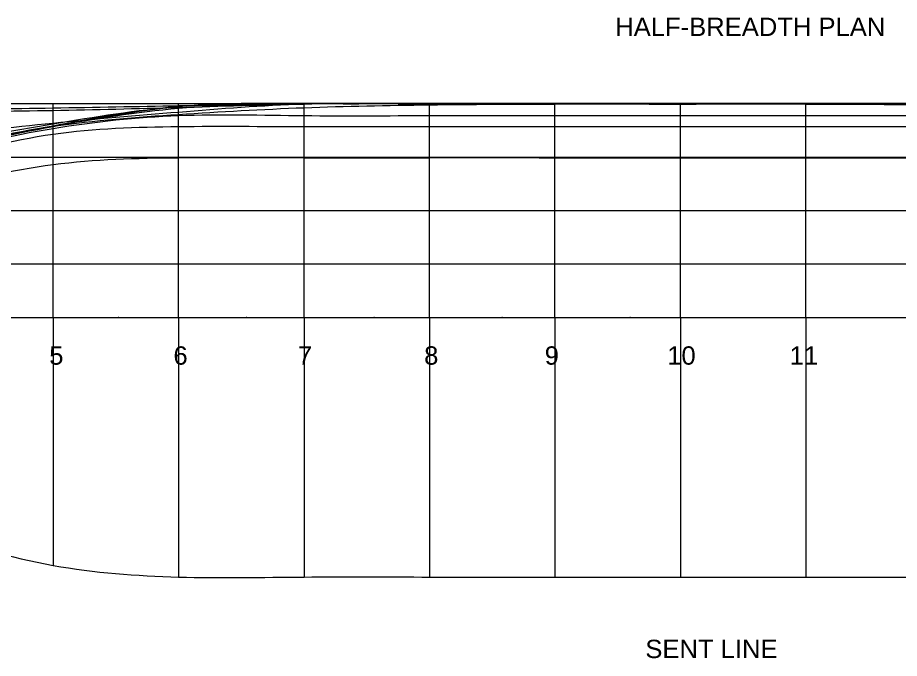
# Model space of a CAD drawing. Header units: inches. Extents: x 2352 to 5451, y 15 to 423.
# Drawn here: x 5026.05 to 5074.19, y 182.26 to 217.21 of the extents above; entities that cross this region are included whole.
import ezdxf

# ---------------------------------------------------------------- set-up
doc = ezdxf.new("R2010")
doc.units = ezdxf.units.IN
doc.header["$MEASUREMENT"] = 0
for name, color, linetype in [('GBPD21', 7, 'Continuous'), ('SentLine', 7, 'Continuous'), ('WL0', 7, 'Continuous'), ('WL0.5', 7, 'Continuous'), ('WL1', 7, 'Continuous'), ('WL2', 7, 'Continuous'), ('WL3', 7, 'Continuous'), ('WL4', 7, 'Continuous'), ('WL5', 7, 'Continuous'), ('WL6', 7, 'Continuous'), ('WL6.4', 7, 'Continuous'), ('WL7', 7, 'Continuous'), ('WL8', 7, 'Continuous'), ('WL9', 7, 'Continuous')]:
    doc.layers.add(name, color=color, linetype=linetype)
doc.styles.get("Standard").update_dxf_attribs({"font": 'arial.ttf'})

msp = doc.modelspace()

# ---------------------------------------------------------------- linework, layer by layer
at = {"lineweight": 5}
for p, q in [((4988.25514, 212.52347), (5132.53714, 212.52347)), ((5027.98514, 200.8625), (5027.98514, 212.52347)), ((5034.83514, 200.8625), (5034.83514, 212.52347)), ((5041.68514, 200.8625), (5041.68514, 212.52347)), ((5041.68514, 200.8625), (5041.68514, 212.4995)), ((5048.53514, 200.8625), (5048.53514, 212.52347)), ((5048.53514, 200.8625), (5048.53514, 212.4995)), ((5048.53514, 200.8625), (5048.53514, 212.4565)), ((5055.38514, 200.8625), (5055.38514, 212.52347)), ((5055.38514, 200.8625), (5055.38514, 212.4995)), ((5055.38514, 200.8625), (5055.38514, 212.4995)), ((5062.23514, 200.8625), (5062.23514, 212.52347)), ((5062.23514, 200.8625), (5062.23514, 212.4995)), ((5062.23514, 200.8625), (5062.23514, 212.4995)), ((5069.08514, 200.8625), (5069.08514, 212.52347)), ((5069.08514, 200.8625), (5069.08514, 212.4995)), ((5069.08514, 200.8625), (5069.08514, 212.4995)), ((5041.68514, 200.8625), (5041.68514, 212.2985)), ((4988.25514, 209.60823), (5132.53714, 209.60823)), ((4988.25514, 206.69299), (5132.53714, 206.69299)), ((4988.25514, 203.77774), (5132.53714, 203.77774)), ((4990.99514, 200.8625), (5130.73514, 200.8625))]:
    msp.add_line(p, q, dxfattribs=at)
at = {"color": 1, "lineweight": 5}
msp.add_spline([(4988.25514, 200.8625), (4988.25514, 201.4625), (4990.99514, 203.4625), (4993.73514, 204.49429), (5000.58514, 206.54892), (5007.43514, 208.2625), (5014.28514, 209.61785), (5021.13514, 210.67998), (5027.98514, 211.4625), (5034.83514, 212.0625), (5041.68514, 212.4995), (5048.53514, 212.4995), (5055.38505, 212.50732), (5062.23514, 212.4995), (5069.08548, 212.50926), (5075.93514, 212.4995), (5082.78514, 212.4995), (5089.63514, 211.8625), (5096.48514, 211.0625), (5103.33514, 209.9625), (5110.18514, 208.4625), (5117.03514, 206.4625), (5123.88514, 204.15196), (5129.53245, 202.09659), (5130.69514, 201.3023), (5130.73514, 200.8625)], degree=3, dxfattribs=at)
at = {"color": 5, "lineweight": 5}
msp.add_spline([(4988.25514, 210.3425), (4990.99514, 210.79073), (4993.73514, 211.09428), (5000.58514, 211.588), (5007.43514, 211.78728), (5014.28514, 211.9527), (5021.13514, 212.06966), (5027.98514, 212.15424), (5034.83514, 212.31572), (5041.68514, 212.52347)], degree=3, dxfattribs=at)
at = {"color": 6, "lineweight": 5}
msp.add_spline([(4988.25514, 200.8625), (4990.99514, 201.2475), (4993.73514, 201.6535), (5007.43514, 205.4145), (5014.28514, 207.6915), (5021.13514, 209.8375), (5027.98514, 211.2865), (5034.83514, 211.9335), (5041.68514, 212.2985), (5048.53514, 212.4565), (5055.38514, 212.4995), (5062.23514, 212.4995), (5069.08514, 212.4995), (5075.93514, 212.4575), (5082.78514, 212.2825), (5089.63514, 211.6755), (5096.48514, 210.5845), (5103.33514, 208.6395), (5110.18514, 206.4515), (5117.03514, 203.8925), (5123.88514, 201.9635), (5130.73514, 200.8625)], degree=3, dxfattribs=at)
at = {"lineweight": 5}
for p in [(5027.98514, 200.8625), (5031.54714, 200.8625), (5034.83514, 200.8625), (5038.53414, 200.8625), (5041.68514, 200.8625), (5045.52114, 200.8625), (5048.53514, 200.8625), (5052.50814, 200.8625), (5055.38514, 200.8625), (5059.49514, 200.8625)]:
    msp.add_point(p, dxfattribs=at)
at = {"layer": 'GBPD21', "lineweight": 5}
msp.add_spline([(5041.68514, 212.52347), (5027.98514, 212.26886), (5021.13514, 212.25278), (5020.01514, 212.26886), (5019.45514, 212.25278), (5018.89514, 212.25278), (5018.33514, 212.26886)], degree=3, dxfattribs=at)
at = {"layer": 'SentLine', "color": 5, "lineweight": 5}
for p, q in [((5027.98514, 200.8625), (5027.98514, 187.3348)), ((5034.83514, 200.8625), (5034.83514, 186.6987)), ((5041.68514, 200.8625), (5041.68514, 186.6987)), ((5048.53514, 200.8625), (5048.53514, 186.6987)), ((5055.38514, 200.8625), (5055.38514, 186.6987)), ((5062.23514, 200.8625), (5062.23514, 186.6987)), ((5069.08514, 200.8625), (5069.08514, 186.6987))]:
    msp.add_line(p, q, dxfattribs=at)
msp.add_spline([(4993.73514, 198.2003), (5000.58514, 197.139), (5007.43514, 194.8382), (5021.13514, 189.2109), (5027.98514, 187.3348), (5034.83514, 186.6987), (5041.68514, 186.6987), (5048.53514, 186.6987), (5055.38514, 186.6987), (5062.23514, 186.6987), (5069.08514, 186.6987), (5075.93514, 186.6987), (5082.78514, 186.6987), (5089.63514, 186.9919), (5096.48514, 188.5572), (5103.33514, 190.8659), (5110.18514, 193.5564), (5117.03514, 196.4644), (5123.88514, 198.677), (5130.73514, 200.8625)], degree=3, dxfattribs=at)
at = {"layer": 'WL0', "lineweight": 5}
msp.add_spline([(5000.58514, 200.8625), (5007.43514, 203.0878), (5014.28514, 205.4143), (5021.13514, 207.6918), (5027.98514, 209.19772), (5034.83514, 209.5725), (5041.68514, 209.5725), (5048.53514, 209.5725), (5055.38514, 209.5725), (5062.23514, 209.5725), (5069.08514, 209.5725), (5075.93514, 209.5725), (5082.78514, 209.5725), (5089.63514, 209.46435), (5096.48514, 208.6398), (5103.33514, 206.4519), (5110.18514, 203.8921), (5117.03514, 201.9636), (5123.88514, 200.8625)], degree=3, dxfattribs=at)
at = {"layer": 'WL0.5', "lineweight": 5}
msp.add_spline([(4998.79841, 200.8625), (5000.58514, 201.6552), (5007.43514, 204.33304), (5014.28514, 206.83422), (5021.13514, 209.2173), (5027.98514, 210.8583), (5034.83514, 211.2725), (5041.68514, 211.2725), (5048.53514, 211.2725), (5055.38514, 211.2725), (5062.23514, 211.2725), (5069.08514, 211.2725), (5075.93514, 211.2725), (5082.78514, 211.2725), (5089.61436, 211.0925), (5096.48514, 209.615), (5103.33514, 207.41861), (5110.18514, 205.1296), (5117.03514, 202.5275), (5123.88514, 201.3148), (5126.00629, 200.8625)], degree=3, dxfattribs=at)
at = {"layer": 'WL1', "lineweight": 5}
msp.add_spline([(4998.05709, 200.8625), (5000.58514, 201.9499), (5007.43514, 204.5307), (5014.28514, 207.0942), (5021.13514, 209.5666), (5027.98514, 211.1698), (5034.83514, 211.8703), (5041.68514, 211.8703), (5048.53514, 211.8703), (5055.38514, 211.8703), (5062.23514, 211.8703), (5069.08514, 211.8703), (5075.93514, 211.8703), (5082.78514, 211.8703), (5089.63514, 211.496), (5096.48514, 210.0813), (5103.33514, 207.8058), (5110.18514, 205.5769), (5117.03514, 202.7885), (5123.88514, 201.4201), (5126.79864, 200.8625)], degree=3, dxfattribs=at)
at = {"layer": 'WL2', "lineweight": 5}
msp.add_spline([(5127.66849, 200.8625), (5123.88514, 201.565), (5117.03514, 203.1107), (5110.18514, 206.0243), (5103.33514, 208.2036), (5096.48514, 210.4199), (5089.63514, 212.01009), (5082.78514, 212.4982), (5075.93514, 212.4982), (5069.08514, 212.4982), (5062.23514, 212.52347), (5055.38514, 212.4982), (5048.53514, 212.4982), (5041.68514, 212.4982), (5034.83514, 212.25099), (5027.98514, 211.2772), (5021.13514, 209.7541), (5014.28514, 207.335), (5007.43514, 204.92416), (5000.58514, 202.2228), (4997.39259, 200.8625)], degree=3, dxfattribs=at)
at = {"layer": 'WL3', "lineweight": 5}
msp.add_spline([(5128.28049, 200.8625), (5123.88514, 201.6474), (5117.03514, 203.3653), (5110.18514, 206.2447), (5103.33514, 208.4393), (5096.48514, 210.5591), (5089.63514, 212.18853), (5082.78514, 212.52347), (5075.93514, 212.52347), (5069.08514, 212.53053), (5062.23514, 212.52347), (5055.38514, 212.52347), (5048.53514, 212.52347), (5041.68514, 212.52347), (5034.83514, 212.35949), (5027.98514, 211.2826), (5021.13514, 209.8106), (5014.28514, 207.5004), (5007.43514, 205.1485), (5000.58514, 202.4298), (4997.39259, 200.8625)], degree=3, dxfattribs=at)
at = {"layer": 'WL4', "lineweight": 5}
msp.add_spline([(5128.7705, 200.8625), (5123.88514, 201.7185), (5117.03514, 203.5874), (5110.18514, 206.353), (5103.33514, 208.5784), (5096.48514, 210.6523), (5089.63514, 212.18853), (5082.78514, 212.52347), (5075.93514, 212.52347), (5069.08514, 212.53053), (5062.23514, 212.52347), (5055.38514, 212.52347), (5048.53514, 212.52347), (5041.68514, 212.52347), (5034.83514, 212.35949), (5027.98514, 211.2669), (5021.13514, 209.8246), (5014.28514, 207.5936), (5007.43514, 205.3185), (5000.58514, 202.6446), (4997.39259, 200.8625)], degree=3, dxfattribs=at)
at = {"layer": 'WL5', "lineweight": 5}
msp.add_spline([(5129.17443, 200.8625), (5123.88514, 201.8299), (5117.03514, 203.7807), (5110.18514, 206.4338), (5103.33514, 208.6847), (5096.48514, 210.7402), (5089.63514, 212.18853), (5082.78514, 212.52347), (5075.93514, 212.52347), (5069.08514, 212.53053), (5062.23514, 212.52347), (5055.38514, 212.52347), (5048.53514, 212.52347), (5041.68514, 212.52347), (5034.83514, 212.35949), (5027.98514, 211.2688), (5021.13514, 209.7552), (5014.28514, 207.676), (5007.43514, 205.4174), (5000.58514, 202.9596), (4997.39259, 200.8625)], degree=3, dxfattribs=at)
at = {"layer": 'WL6', "lineweight": 5}
msp.add_spline([(4996.75367, 200.8625), (5000.58514, 203.1546), (5007.43514, 205.4721), (5014.28514, 207.7713), (5021.13514, 209.8933), (5027.98514, 211.2811), (5034.83514, 212.35949), (5041.68514, 212.52347), (5048.53514, 212.52347), (5055.38514, 212.52347), (5062.23514, 212.52347), (5069.08514, 212.53053), (5075.93514, 212.52347), (5082.78514, 212.52347), (5089.63514, 212.18853), (5096.48514, 210.8003), (5103.33514, 208.8054), (5110.18514, 206.5488), (5117.03514, 203.9616), (5123.88514, 201.9477), (5129.51998, 200.8625)], degree=3, dxfattribs=at)
at = {"layer": 'WL6.4', "lineweight": 5}
msp.add_spline([(5129.66757, 200.8625), (5123.88514, 202.0044), (5117.03514, 204.0557), (5110.18514, 206.6163), (5103.33514, 208.8767), (5096.48514, 210.8163), (5089.63514, 212.18853), (5082.78514, 212.52347), (5075.93514, 212.52347), (5069.08514, 212.53053), (5062.23514, 212.52347), (5055.38514, 212.52347), (5048.53514, 212.52347), (5041.68514, 212.52347), (5034.83514, 212.35949), (5027.98514, 211.2869), (5021.13514, 209.9151), (5014.28514, 207.8269), (5007.43514, 205.5068), (5000.58514, 203.2962), (4993.73514, 200.8625)], degree=3, dxfattribs=at)
at = {"layer": 'WL7', "lineweight": 5}
msp.add_spline([(5129.92701, 200.8625), (5123.88514, 202.1373), (5117.03514, 204.3025), (5110.18514, 206.7617), (5103.33514, 209.0224), (5096.48514, 210.8351), (5089.63514, 212.18853), (5082.78514, 212.52347), (5075.93514, 212.52347), (5069.08514, 212.53053), (5062.23514, 212.52347), (5055.38514, 212.52347), (5048.53514, 212.52347), (5041.68514, 212.52347), (5034.83514, 212.35949), (5027.98514, 211.2992), (5021.13514, 209.9441), (5014.28514, 207.9589), (5007.43514, 205.6318), (5000.58514, 203.6103), (4993.73514, 202.139), (4990.99514, 200.8625)], degree=3, dxfattribs=at)
at = {"layer": 'WL8', "lineweight": 5}
msp.add_spline([(5130.12621, 200.8625), (5123.88514, 202.3113), (5117.03514, 204.6111), (5110.18514, 206.9195), (5103.33514, 209.154), (5096.48514, 210.8464), (5089.63514, 212.18853), (5082.78514, 212.52347), (5075.93514, 212.52347), (5069.0858, 212.53051), (5062.23514, 212.52347), (5055.38514, 212.52347), (5048.53514, 212.52347), (5041.68514, 212.52347), (5034.83514, 212.35949), (5027.98514, 211.2886), (5021.13514, 209.9889), (5014.28514, 208.1148), (5007.43514, 205.8221), (5000.58514, 203.9548), (4993.73514, 202.7082), (4989.53828, 200.8625)], degree=3, dxfattribs=at)
at = {"layer": 'WL9', "lineweight": 5}
msp.add_spline([(4988.65088, 200.8625), (4990.99514, 202.4457), (4993.73514, 203.4792), (5000.58514, 204.76), (5007.43514, 206.3875), (5014.28514, 208.5613), (5021.13514, 210.1843), (5027.98514, 211.4208), (5034.83514, 212.35949), (5041.68514, 212.52347), (5048.53514, 212.52347), (5055.38514, 212.52347), (5062.23514, 212.52347), (5069.08514, 212.53053), (5075.93514, 212.52347), (5082.78514, 212.52347), (5089.63514, 212.18853), (5096.48514, 210.8885), (5103.33514, 209.4294), (5110.18514, 207.4011), (5117.03514, 205.3663), (5123.88514, 202.8125), (5130.42723, 200.8625)], degree=3, dxfattribs=at)

# ---------------------------------------------------------------- texts
at = {"lineweight": 5}
for s, p in [('HALF-BREADTH PLAN', (5058.67496, 216.20969)), ('5', (5027.77265, 198.28153)), ('6', (5034.55432, 198.28153)), ('7', (5041.34931, 198.28153)), ('8', (5048.24213, 198.28153)), ('9', (5054.82365, 198.28153)), ('10', (5061.51367, 198.28153)), ('11', (5068.20015, 198.28153)), ('SENT LINE', (5060.31844, 182.27772))]:
    msp.add_text(s, height=1, dxfattribs=at).set_placement(p)

doc.saveas('drawing.dxf')
